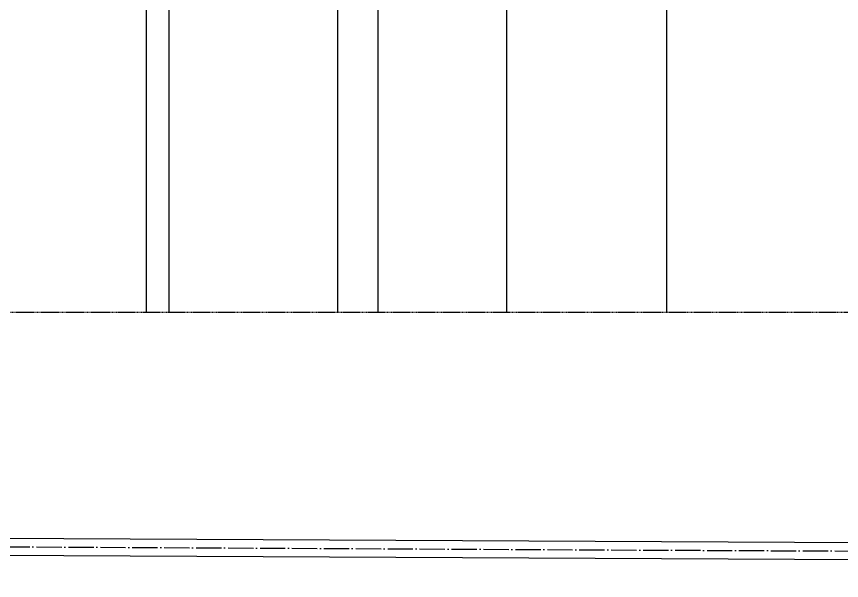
# Model space of a CAD drawing. Header units: inches. Extents: x 444671 to 463716, y 1783086 to 1794968.
# Drawn here: x 457843.3 to 458078.4, y 1788078.1 to 1788238.8 of the extents above; entities that cross this region are included whole.
import ezdxf

# ---------------------------------------------------------------- set-up
doc = ezdxf.new("R2010")
doc.units = ezdxf.units.IN
doc.header["$MEASUREMENT"] = 0
doc.linetypes.add('ACAD_ISO04W100', pattern=[30, 24, -3, 0, -3])
doc.linetypes.add('HIDDEN', pattern=[0.375, 0.25, -0.125])
for name, color, linetype in [('4', 4, 'Continuous'), ('Dong', 252, 'HIDDEN'), ('Tim', 1, 'ACAD_ISO04W100')]:
    doc.layers.add(name, color=color, linetype=linetype)
doc.layers.add('PointCheckModelLayout', color=9, linetype='Continuous', plot=False)
doc.linetypes.add('NEN_DA1', pattern='A,1.5,-0.15,["Y",Standard,S=0.2,R=0,X=-0.15,Y=-0.2],-0.005', length=1.655)

msp = doc.modelspace()

# ---------------------------------------------------------------- linework, layer by layer
at = {"layer": '4', "linetype": 'NEN_DA1', "ltscale": 8}
for p, q in [((459287.1317, 1788082.8344), (456624.3876, 1788096.1481)), ((456493.0356, 1788092.1048), (459287.0722, 1788078.1346))]:
    msp.add_line(p, q, dxfattribs=at)
at = {"layer": 'Dong'}
msp.add_line((457675.5556, 1788154.5864), (458129.2346, 1788154.5864), dxfattribs=at)
at = {"layer": 'PointCheckModelLayout'}
for p, q in [((457880.3662, 1788154.5864), (457880.3662, 1788399.4294)), ((457886.8126, 1788154.5864), (457886.8126, 1788399.4294)), ((457934.9303, 1788154.5864), (457934.9303, 1788399.4294)), ((457946.4303, 1788154.5864), (457946.4303, 1788399.4294)), ((457983.0564, 1788154.5864), (457983.0564, 1788399.4294)), ((458028.6603, 1788154.5864), (458028.6603, 1788399.4294))]:
    msp.add_line(p, q, dxfattribs=at)
at = {"layer": 'Tim', "ltscale": 0.3}
msp.add_line((456493.1353, 1788094.4543), (459287.102, 1788080.4845), dxfattribs=at)

doc.saveas('drawing.dxf')
